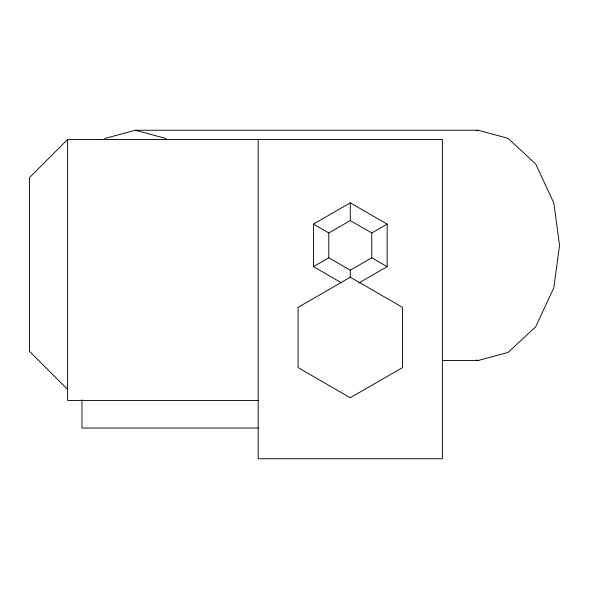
<?xml version="1.0" encoding="UTF-8"?>
<svg xmlns="http://www.w3.org/2000/svg" width="589" height="589" viewBox="0 0 589 589"><rect width="100%" height="100%" fill="white"/><g stroke="black" fill="none" stroke-linecap="round" stroke-linejoin="round"><path stroke-width="0.88" d="M350.286 277.286L350.286 270.196L371.777 257.783L371.777 232.972L350.286 220.558L350.286 202.837L313.444 224.107L313.444 266.648L341.664 282.941M258.181 139.453L258.181 458.757L442.391 458.757L442.391 139.453L67.617 139.453L29.45 177.62L29.45 351.302L67.617 389.469M104.032 139.578L105.379 138.327L135.374 130.243L478.062 130.243L508.057 138.327L535.681 163.963L553.829 202.999L559.55 245.377L553.829 287.756L535.681 326.785L508.057 352.428L478.062 360.512L442.236 360.512M313.444 224.107L328.795 232.972L350.286 220.558M313.444 266.648L328.795 257.783L350.286 270.196M371.777 232.972L387.128 224.107L387.128 266.648L358.73 283.044M476.302 130.721L478.062 130.243M258.181 400.424L67.617 400.424L67.617 139.453M258.181 428.056L81.959 428.056L81.959 399.821M135.374 130.243L165.369 138.327L166.716 139.578M476.302 360.034L478.062 360.512M350.286 202.837L387.128 224.107M371.777 257.783L387.128 266.648M328.795 232.972L328.795 257.783M350.286 277.213L298.093 307.348L298.093 367.617L350.286 397.752L402.478 367.617L402.478 307.348L350.286 277.213"/></g></svg>
